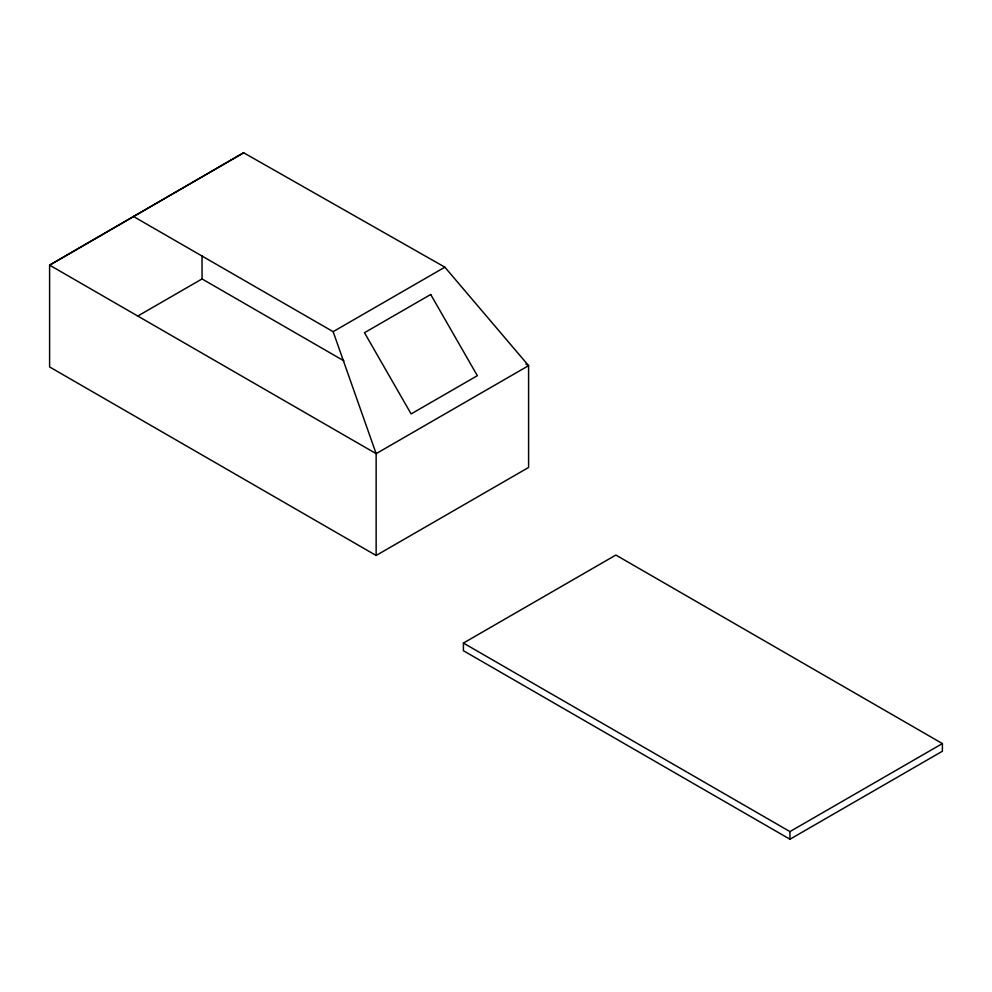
<?xml version="1.0" encoding="UTF-8"?>
<svg xmlns="http://www.w3.org/2000/svg" width="992" height="992" viewBox="0 0 992 992"><rect width="100%" height="100%" fill="white"/><g stroke="black" fill="none" stroke-linecap="round" stroke-linejoin="round"><path stroke-width="1.49" d="M243.648 152.768L49.6 265.137L49.6 366.941L376.142 555.47L528.587 467.455L528.587 365.651L444.862 267.17L243.648 152.768L49.6 265.137L376.142 453.654L528.587 365.651L525.909 364.101M137.863 315.989L202.046 278.938L343.902 360.84M133.362 216.43L333.138 331.663L444.862 267.17M463.413 643.064L615.858 555.049L942.4 743.578L942.4 751.229L789.954 839.232L463.413 650.715L463.413 643.064L789.954 831.594L942.4 743.578M333.138 331.663L376.142 453.654L376.142 555.47M789.954 831.594L789.954 839.232M202.046 255.787L202.046 278.938M430.714 294.488L364.486 332.717L411.122 413.924L477.338 375.695L430.714 294.488"/></g></svg>
